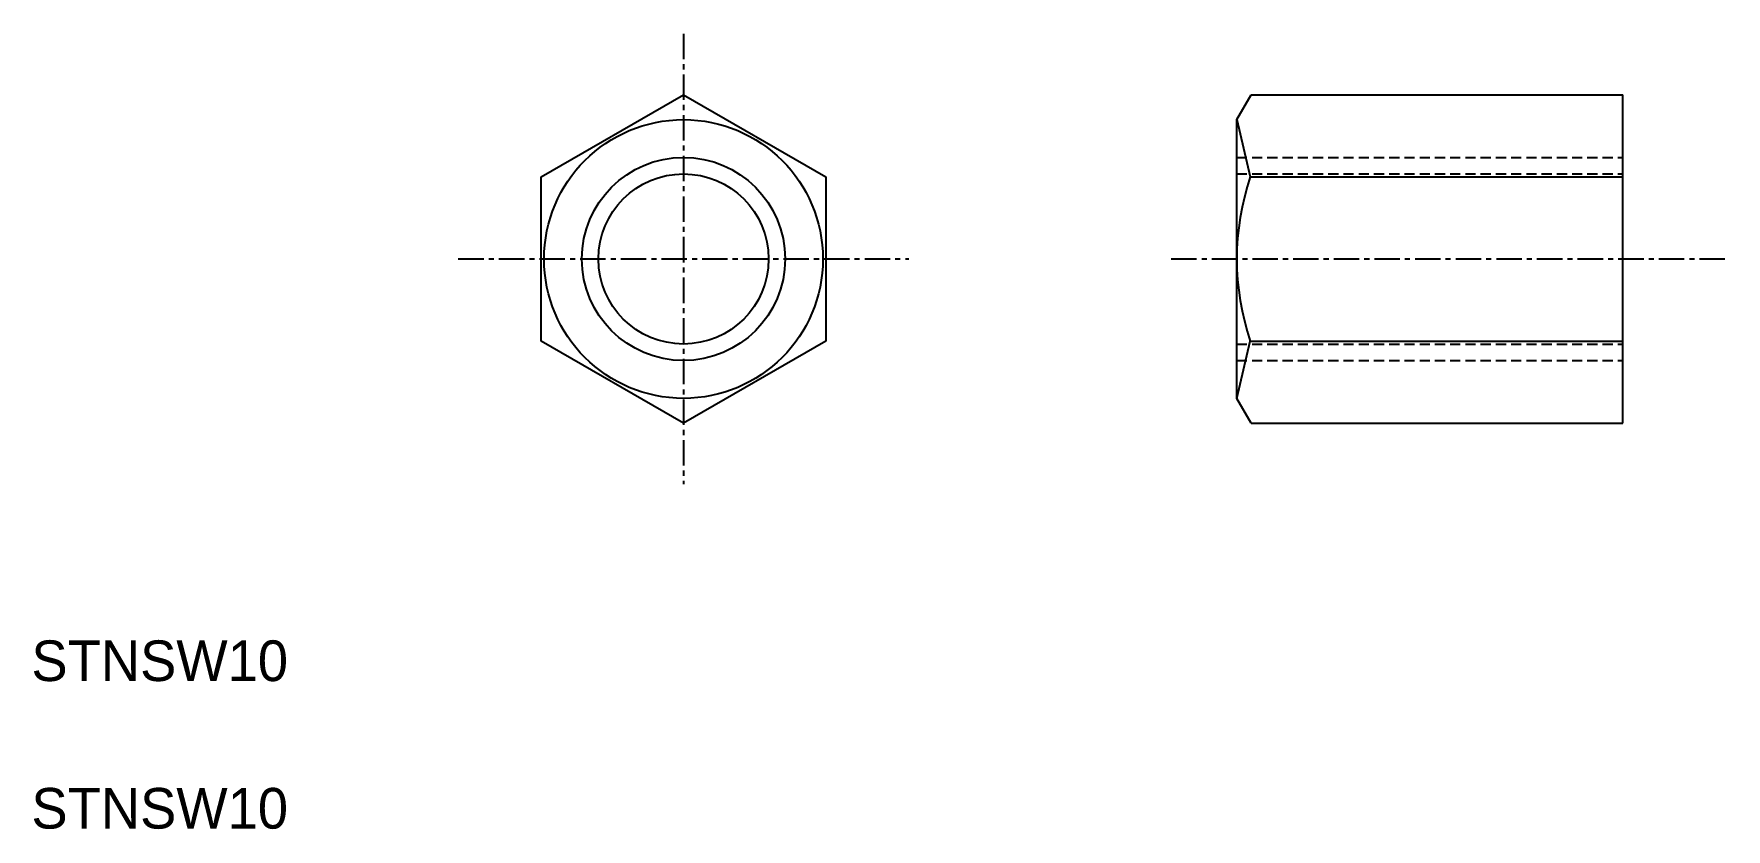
# Model space of a CAD drawing. Extents: x 90.9 to 174.2, y 108.1 to 147.2.
import ezdxf

# ---------------------------------------------------------------- set-up
doc = ezdxf.new("R2010")
doc.units = 0
doc.linetypes.add('CENTER', pattern=[2, 1.25, -0.25, 0.25, -0.25])
doc.linetypes.add('DASHED', pattern=[0.75, 0.5, -0.25])
doc.layers.get('0').update_dxf_attribs({"linetype": 'CONTINUOUS'})
doc.layers.add('CENTER', color=1, linetype='CENTER')

msp = doc.modelspace()

# ---------------------------------------------------------------- linework, layer by layer
at = {"color": 7, "linetype": 'CONTINUOUS'}
for p, q in [((115.892, 140.201), (122.891, 144.243)), ((122.891, 144.243), (129.891, 140.201)), ((150.118, 143.02), (150.824, 144.243)), ((150.824, 144.243), (169.118, 144.243)), ((169.118, 128.077), (169.118, 144.243)), ((150.118, 143.02), (150.783, 140.201)), ((150.118, 129.3), (150.118, 143.02)), ((115.892, 132.118), (115.892, 140.201)), ((129.891, 140.201), (129.891, 132.118)), ((150.783, 140.201), (169.118, 140.201)), ((122.891, 128.077), (115.891, 132.118)), ((129.891, 132.118), (122.891, 128.077)), ((150.118, 129.3), (150.783, 132.118)), ((150.783, 132.118), (169.118, 132.118)), ((150.824, 128.077), (150.118, 129.3)), ((150.824, 128.077), (169.118, 128.077))]:
    msp.add_line(p, q, dxfattribs=at)
at = {"color": 3, "linetype": 'DASHED'}
for p, q in [((150.118, 141.16), (169.118, 141.16)), ((150.118, 140.348), (169.118, 140.348)), ((150.118, 131.972), (169.118, 131.972)), ((150.118, 131.16), (169.118, 131.16))]:
    msp.add_line(p, q, dxfattribs=at)
at = {"color": 7, "linetype": 'CONTINUOUS'}
for radius in [6.86, 5]:
    msp.add_circle((122.891, 136.16), radius, dxfattribs=at)
at = {"color": 3, "linetype": 'CONTINUOUS'}
msp.add_circle((122.891, 136.16), 4.188, dxfattribs=at)
at = {"color": 7, "linetype": 'CONTINUOUS'}
msp.add_arc((162.718, 136.16), 12.6, 161.29177, 198.70836, dxfattribs=at)
at = {"layer": 'CENTER', "color": 1, "linetype": 'CENTER'}
for p, q in [((122.891, 147.243), (122.891, 125.077)), ((111.809, 136.16), (133.974, 136.16)), ((146.891, 136.16), (174.2, 136.16))]:
    msp.add_line(p, q, dxfattribs=at)

# ---------------------------------------------------------------- texts
at = {"color": 7, "linetype": 'CONTINUOUS'}
for p in [(90.8, 115.384), (90.8, 108.121)]:
    msp.add_text('STNSW10', height=2, dxfattribs=at).set_placement(p)

doc.saveas('drawing.dxf')
